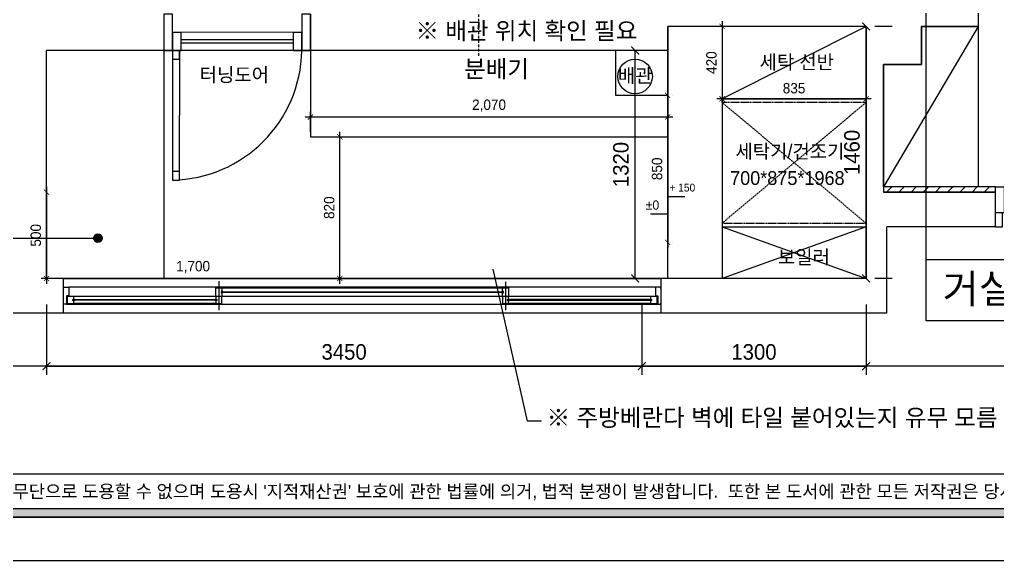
# Model space of a CAD drawing. Header units: millimetres. Extents: x -551172 to 232469, y -3435 to 261611.
# Drawn here: x 123386 to 129052, y 79203 to 82335 of the extents above; entities that cross this region are included whole.
import ezdxf
from ezdxf.enums import TextEntityAlignment as Align

# ---------------------------------------------------------------- set-up
doc = ezdxf.new("R2010")
doc.units = ezdxf.units.MM
doc.header["$LTSCALE"] = 10
doc.header["$PDMODE"] = 3
for name, pattern in [('DASHED', [0.75, 0.5, -0.25]), ('DASHEDX2', [1.5, 1, -0.5]), ('HID', [2.5, 1.5, -1])]:
    doc.linetypes.add(name, pattern=pattern)
doc.layers.get('DEFPOINTS').update_dxf_attribs({"color": 248})
for name, color, linetype in [('0-ELC TEXT', 7, 'Continuous'), ('03-TEXT', 3, 'Continuous'), ('03-WAL NEW', 3, 'Continuous'), ('06-FUR', 6, 'Continuous'), ('07-DIM WAL', 5, 'Continuous'), ('3.기호.계단선', 30, 'Continuous'), ('C-HAT', 251, 'Continuous'), ('F-SYM', 7, 'Continuous'), ('FORM(YOURNAME)-11', 1, 'Continuous'), ('FUR', 8, 'DASHED'), ('Layer 1', 7, 'Continuous'), ('도면층2', 2, 'Continuous'), ('도면층4', 4, 'Continuous'), ('도면층5', 5, 'Continuous')]:
    doc.layers.add(name, color=color, linetype=linetype)
doc.styles.add('HY 울릉도 L', font='')
doc.styles.add('YOURNAME', font='HY울릉도M.TTF')
doc.styles.add('코레일둥고', font='Korail_Round_Gothic_Medium.ttf')
doc.styles.get('HY 울릉도 L').set_extended_font_data('HY울릉도L')
doc.dimstyles.new('30', dxfattribs={"dimscale": 30, "dimtxt": 2, "dimasz": 1, "dimexe": 1, "dimexo": 1, "dimgap": 1, "dimtad": 1, "dimdec": 0, "dimrnd": 0.05, "dimdsep": 46, "dimlunit": 6, "dimtxsty": 'HY 울릉도 L', "dimblk": 'ARCHTICK', "dimcen": 2.5, "dimdle": 1, "dimclrd": 133, "dimclre": 133, "dimclrt": 30, "dimadec": 0, "dimazin": 0, "dimtfac": 1, "dimtdec": 0, "dimtix": 1, "dimtmove": 2, "dimatfit": 3, "dimldrblk": 'ARCHTICK', "dimfxl": 1, "dimlwd": -1, "dimlwe": -1, "dimarcsym": 0})
doc.dimstyles.new('YOURNAME-50', dxfattribs={"dimscale": 50, "dimtxt": 1.8, "dimasz": 0.9, "dimexe": 1, "dimexo": 3, "dimgap": 0.7, "dimtad": 1, "dimdec": 0, "dimzin": 0, "dimdsep": 46, "dimtxsty": 'YOURNAME', "dimblk": 'ARCHTICK', "dimcen": 0, "dimclrd": 1, "dimclre": 1, "dimclrt": 7, "dimadec": 0, "dimazin": 0, "dimtfac": 1, "dimtdec": 0, "dimtix": 1, "dimtmove": 2, "dimatfit": 3, "dimldrblk": 'ARCHTICK', "dimfxl": 1, "dimtolj": 1, "dimtzin": 0, "dimarcsym": 0})

# ---------------------------------------------------------------- blocks, each defined once
blk = doc.blocks.new('FORM-PLAN')
at = {"layer": 'FORM(YOURNAME)-11'}
h = blk.add_hatch(color=256, dxfattribs=at)
h.dxf.hatch_style = 1
h.paths.add_polyline_path([(-71444, 55115), (10556, 55115), (10556, 54915), (-71444, 54915)])
h.paths.add_polyline_path([(-71444, -2085), (10556, -2085), (10556, -2285), (-71444, -2285)])
at = {"layer": 'DEFPOINTS', "color": 158}
blk.add_line((1346, -1285), (-71444, -1285), dxfattribs=at)
for points in [[(-71444, -2285), (10556, -2285), (10556, 55115), (-71444, 55115)], [(-69444, 53115), (-64, 53115), (-64, 1215), (-69444, 1215)]]:
    blk.add_lwpolyline(points, close=True, dxfattribs=at)
at = {"layer": 'FORM(YOURNAME)-11', "color": 250}
blk.add_lwpolyline([(-72444, -3285), (11556, -3285), (11556, 56115), (-72444, 56115)], close=True, dxfattribs=at)
at = {"layer": 'FORM(YOURNAME)-11'}
blk.add_lwpolyline([(-71444, -2085), (10556, -2085), (10556, -2285), (-71444, -2285)], close=True, dxfattribs=at)
at = {"layer": 'FORM(YOURNAME)-11', "color": 1, "style": 'YOURNAME'}
blk.add_text("- 본 도서는 어떠한 경우에도 무단으로 도용할 수 없으며 도용시 '지적재산권' 보호에 관한 법률에 의거, 법적 분쟁이 발생합니다.  또한 본 도서에 관한 모든 저작권은 당사에 있습니다. -", height=300, dxfattribs=at).set_placement((-32990, -1685), align=Align.MIDDLE_CENTER)
at = {"layer": 'FORM(YOURNAME)-11', "color": 3, "style": 'YOURNAME'}
for tag, height, p in [('1', 450, (9905, 18188)), ('2', 450, (9905, 17544)), ('3', 450, (9905, 16257)), ('4', 450, (9905, 14326)), ('5', 515, (9905, 12009)), ('6', 515, (9905, 9757)), ('7', 515, (9905, 7504)), ('8', 515, (9905, 5252)), ('9', 515, (9905, 2999)), ('10', 515, (5655, 811)), ('11', 515, (9905, 747)), ('12', 515, (5655, -1441)), ('13', 515, (9905, -1441))]:
    blk.add_attdef(tag, text='', height=height, dxfattribs=at).set_placement(p, align=Align.MIDDLE_RIGHT)
blk = doc.blocks.new('_ArchTick')
at = {"color": 0, "linetype": 'ByBlock', "const_width": 0.15}
blk.add_lwpolyline([(-0.5, -0.5), (0.5, 0.5)], dxfattribs=at)
blk = doc.blocks.new('*D615')
at = {"layer": '07-DIM WAL', "color": 1, "lineweight": -2, "transparency": 16777216}
for p, q in [((123541.4, 80685.3), (123541.4, 80277.8)), ((126991.4, 80685.3), (126991.4, 80277.8)), ((123541.4, 80327.8), (126991.4, 80327.8))]:
    blk.add_line(p, q, dxfattribs=at)
at = {"layer": 'DEFPOINTS', "color": 0, "transparency": 16777216}
for p in [(123541.4, 80835.3), (126991.4, 80835.3), (126991.4, 80327.8)]:
    blk.add_point(p, dxfattribs=at)
at = {"layer": '07-DIM WAL', "color": 1, "lineweight": -2, "transparency": 16777216, "xscale": 45, "yscale": 45, "zscale": 45, "rotation": 180}
blk.add_blockref('_ArchTick', (123541.4, 80327.8), dxfattribs=at)
at = {"layer": '07-DIM WAL', "color": 1, "lineweight": -2, "transparency": 16777216, "xscale": 45, "yscale": 45, "zscale": 45}
blk.add_blockref('_ArchTick', (126991.4, 80327.8), dxfattribs=at)
at = {"layer": '07-DIM WAL', "color": 7, "transparency": 16777216, "insert": (125266.4, 80409.6), "char_height": 90, "attachment_point": 5, "style": 'YOURNAME'}
blk.add_mtext('\\A1;3450', dxfattribs=at)
blk = doc.blocks.new('*D616')
at = {"layer": '07-DIM WAL', "color": 1, "lineweight": -2, "transparency": 16777216}
for p, q in [((126991.4, 80685.3), (126991.4, 80277.8)), ((128291.4, 80685.3), (128291.4, 80277.8)), ((126991.4, 80327.8), (128291.4, 80327.8))]:
    blk.add_line(p, q, dxfattribs=at)
at = {"layer": 'DEFPOINTS', "color": 0, "transparency": 16777216}
for p in [(126991.4, 80835.3), (128291.4, 80835.3), (128291.4, 80327.8)]:
    blk.add_point(p, dxfattribs=at)
at = {"layer": '07-DIM WAL', "color": 1, "lineweight": -2, "transparency": 16777216, "xscale": 45, "yscale": 45, "zscale": 45, "rotation": 180}
blk.add_blockref('_ArchTick', (126991.4, 80327.8), dxfattribs=at)
at = {"layer": '07-DIM WAL', "color": 1, "lineweight": -2, "transparency": 16777216, "xscale": 45, "yscale": 45, "zscale": 45}
blk.add_blockref('_ArchTick', (128291.4, 80327.8), dxfattribs=at)
at = {"layer": '07-DIM WAL', "color": 7, "transparency": 16777216, "insert": (127641.4, 80409.6), "char_height": 90, "attachment_point": 5, "style": 'YOURNAME'}
blk.add_mtext('\\A1;1300', dxfattribs=at)
blk = doc.blocks.new('*D618')
at = {"layer": '07-DIM WAL', "color": 1, "lineweight": -2, "transparency": 16777216}
for p, q in [((128291.4, 80835.3), (128291.4, 82295.3)), ((128441.4, 82295.3), (128341.4, 82295.3)), ((128441.4, 80835.3), (128341.4, 80835.3))]:
    blk.add_line(p, q, dxfattribs=at)
at = {"layer": 'DEFPOINTS', "color": 0, "transparency": 16777216}
for p in [(128291.4, 82295.3), (128291.4, 82295.3), (128291.4, 80835.3)]:
    blk.add_point(p, dxfattribs=at)
at = {"layer": '07-DIM WAL', "color": 1, "lineweight": -2, "transparency": 16777216, "xscale": 45, "yscale": 45, "zscale": 45}
for p, rotation in [((128291.4, 82295.3), 90), ((128291.4, 80835.3), 270)]:
    blk.add_blockref('_ArchTick', p, dxfattribs=dict(at, rotation=rotation))
at = {"layer": '07-DIM WAL', "color": 7, "transparency": 16777216, "insert": (128209.5, 81565.3), "char_height": 90, "attachment_point": 5, "rotation": 90, "style": 'YOURNAME'}
blk.add_mtext('\\A1;1460', dxfattribs=at)
blk = doc.blocks.new('*D619')
at = {"layer": '07-DIM WAL', "color": 1, "lineweight": -2, "transparency": 16777216}
for p, q in [((126991.4, 82155.3), (126902.5, 82155.3)), ((126952.5, 80835.3), (126952.5, 82155.3)), ((126991.4, 80835.3), (126902.5, 80835.3))]:
    blk.add_line(p, q, dxfattribs=at)
at = {"layer": 'DEFPOINTS', "color": 0, "transparency": 16777216}
for p in [(126952.5, 82155.3), (127141.4, 82155.3), (127141.4, 80835.3)]:
    blk.add_point(p, dxfattribs=at)
at = {"layer": '07-DIM WAL', "color": 1, "lineweight": -2, "transparency": 16777216, "xscale": 45, "yscale": 45, "zscale": 45}
for p, rotation in [((126952.5, 82155.3), 90), ((126952.5, 80835.3), 270)]:
    blk.add_blockref('_ArchTick', p, dxfattribs=dict(at, rotation=rotation))
at = {"layer": '07-DIM WAL', "color": 7, "transparency": 16777216, "insert": (126870.7, 81495.3), "char_height": 90, "attachment_point": 5, "rotation": 90, "style": 'YOURNAME'}
blk.add_mtext('\\A1;1320', dxfattribs=at)
blk = doc.blocks.new('*D700')
at = {"layer": '06-FUR', "color": 133, "transparency": 16777216}
for p, q in [((127141.4, 81925.3), (127141.4, 81015)), ((127171.4, 81895.3), (127171.4, 81895.3)), ((127171.4, 81045), (127171.4, 81045))]:
    blk.add_line(p, q, dxfattribs=at)
at = {"layer": 'DEFPOINTS', "color": 0, "transparency": 16777216}
for p in [(127141.4, 81895.3), (127141.4, 81045), (127141.4, 81045)]:
    blk.add_point(p, dxfattribs=at)
at = {"layer": '06-FUR', "color": 133, "transparency": 16777216, "xscale": 30, "yscale": 30, "zscale": 30}
for p, rotation in [((127141.4, 81895.3), 90), ((127141.4, 81045), 270)]:
    blk.add_blockref('_ArchTick', p, dxfattribs=dict(at, rotation=rotation))
at = {"layer": '06-FUR', "color": 30, "transparency": 16777216, "insert": (127080.1, 81470.2), "char_height": 60, "attachment_point": 5, "rotation": 90, "style": 'HY 울릉도 L'}
blk.add_mtext('850', dxfattribs=at)
blk = doc.blocks.new('*D711')
at = {"layer": '06-FUR', "color": 133, "transparency": 16777216}
for p, q in [((125241.4, 80805.3), (125241.4, 81685.3)), ((125271.4, 81655.3), (125271.4, 81655.3)), ((125271.4, 80835.3), (125271.4, 80835.3))]:
    blk.add_line(p, q, dxfattribs=at)
at = {"layer": 'DEFPOINTS', "color": 0, "transparency": 16777216}
for p in [(125241.4, 81655.3), (125241.4, 81655.3), (125241.4, 80835.3)]:
    blk.add_point(p, dxfattribs=at)
at = {"layer": '06-FUR', "color": 133, "transparency": 16777216, "xscale": 30, "yscale": 30, "zscale": 30}
for p, rotation in [((125241.4, 81655.3), 90), ((125241.4, 80835.3), 270)]:
    blk.add_blockref('_ArchTick', p, dxfattribs=dict(at, rotation=rotation))
at = {"layer": '06-FUR', "color": 30, "transparency": 16777216, "insert": (125180.1, 81245.3), "char_height": 60, "attachment_point": 5, "rotation": 90, "style": 'HY 울릉도 L'}
blk.add_mtext('820', dxfattribs=at)
blk = doc.blocks.new('*D718')
at = {"layer": '06-FUR', "color": 133, "transparency": 16777216}
blk.add_line((125271.4, 80835.3), (123511.4, 80835.3), dxfattribs=at)
at = {"layer": 'DEFPOINTS', "color": 0, "transparency": 16777216}
for p in [(123541.4, 80835.3), (123541.4, 80835.3), (125241.4, 80835.3)]:
    blk.add_point(p, dxfattribs=at)
at = {"layer": '06-FUR', "color": 133, "transparency": 16777216, "xscale": 30, "yscale": 30, "zscale": 30, "rotation": 180}
blk.add_blockref('_ArchTick', (123541.4, 80835.3), dxfattribs=at)
at = {"layer": '06-FUR', "color": 133, "transparency": 16777216, "xscale": 30, "yscale": 30, "zscale": 30}
blk.add_blockref('_ArchTick', (125241.4, 80835.3), dxfattribs=at)
at = {"layer": '06-FUR', "color": 30, "transparency": 16777216, "insert": (124391.4, 80901.2), "char_height": 60, "attachment_point": 5, "style": 'HY 울릉도 L'}
blk.add_mtext('1,700', dxfattribs=at)
blk = doc.blocks.new('*D719')
at = {"layer": '06-FUR', "color": 133, "transparency": 16777216}
for p, q in [((123541.4, 81365.3), (123541.4, 80805.3)), ((123571.4, 81335.3), (123571.4, 81335.3)), ((123571.4, 80835.3), (123571.4, 80835.3))]:
    blk.add_line(p, q, dxfattribs=at)
at = {"layer": 'DEFPOINTS', "color": 0, "transparency": 16777216}
for p in [(123541.4, 81335.3), (123541.4, 80835.3), (123541.4, 80835.3)]:
    blk.add_point(p, dxfattribs=at)
at = {"layer": '06-FUR', "color": 133, "transparency": 16777216, "xscale": 30, "yscale": 30, "zscale": 30}
for p, rotation in [((123541.4, 81335.3), 90), ((123541.4, 80835.3), 270)]:
    blk.add_blockref('_ArchTick', p, dxfattribs=dict(at, rotation=rotation))
at = {"layer": '06-FUR', "color": 30, "transparency": 16777216, "insert": (123480.1, 81085.3), "char_height": 60, "attachment_point": 5, "rotation": 90, "style": 'HY 울릉도 L'}
blk.add_mtext('500', dxfattribs=at)
blk = doc.blocks.new('*D720')
at = {"layer": '06-FUR', "color": 133, "transparency": 16777216}
blk.add_line((127456.4, 82325.3), (127456.4, 81845.3), dxfattribs=at)
at = {"layer": 'DEFPOINTS', "color": 0, "transparency": 16777216}
for p in [(127456.4, 82295.3), (127456.4, 81875.3), (127456.4, 81875.3)]:
    blk.add_point(p, dxfattribs=at)
at = {"layer": '06-FUR', "color": 133, "transparency": 16777216, "xscale": 30, "yscale": 30, "zscale": 30}
for p, rotation in [((127456.4, 82295.3), 90), ((127456.4, 81875.3), 270)]:
    blk.add_blockref('_ArchTick', p, dxfattribs=dict(at, rotation=rotation))
at = {"layer": '06-FUR', "color": 30, "transparency": 16777216, "insert": (127395.1, 82085.3), "char_height": 60, "attachment_point": 5, "rotation": 90, "style": 'HY 울릉도 L'}
blk.add_mtext('420', dxfattribs=at)
blk = doc.blocks.new('*D721')
at = {"layer": '06-FUR', "color": 133, "transparency": 16777216}
for p, q in [((128291.4, 81905.3), (128291.4, 81905.3)), ((128321.4, 81875.3), (127426.4, 81875.3))]:
    blk.add_line(p, q, dxfattribs=at)
at = {"layer": 'DEFPOINTS', "color": 0, "transparency": 16777216}
for p in [(127456.4, 81875.3), (127456.4, 81875.3), (128291.4, 81875.3)]:
    blk.add_point(p, dxfattribs=at)
at = {"layer": '06-FUR', "color": 133, "transparency": 16777216, "xscale": 30, "yscale": 30, "zscale": 30, "rotation": 180}
blk.add_blockref('_ArchTick', (127456.4, 81875.3), dxfattribs=at)
at = {"layer": '06-FUR', "color": 133, "transparency": 16777216, "xscale": 30, "yscale": 30, "zscale": 30}
blk.add_blockref('_ArchTick', (128291.4, 81875.3), dxfattribs=at)
at = {"layer": '06-FUR', "color": 30, "transparency": 16777216, "insert": (127873.9, 81936.6), "char_height": 60, "attachment_point": 5, "style": 'HY 울릉도 L'}
blk.add_mtext('835', dxfattribs=at)
blk = doc.blocks.new('*D722')
at = {"layer": '06-FUR', "color": 133, "transparency": 16777216}
for p, q in [((127171.4, 81770), (125041.4, 81770)), ((125071.4, 81685.3), (125071.4, 81800)), ((127141.4, 81685.3), (127141.4, 81800))]:
    blk.add_line(p, q, dxfattribs=at)
at = {"layer": 'DEFPOINTS', "color": 0, "transparency": 16777216}
for p in [(125071.4, 81770), (125071.4, 81655.3), (127141.4, 81655.3)]:
    blk.add_point(p, dxfattribs=at)
at = {"layer": '06-FUR', "color": 133, "transparency": 16777216, "xscale": 30, "yscale": 30, "zscale": 30, "rotation": 180}
blk.add_blockref('_ArchTick', (125071.4, 81770), dxfattribs=at)
at = {"layer": '06-FUR', "color": 133, "transparency": 16777216, "xscale": 30, "yscale": 30, "zscale": 30}
blk.add_blockref('_ArchTick', (127141.4, 81770), dxfattribs=at)
at = {"layer": '06-FUR', "color": 30, "transparency": 16777216, "insert": (126106.4, 81835.9), "char_height": 60, "attachment_point": 5, "style": 'HY 울릉도 L'}
blk.add_mtext('2,070', dxfattribs=at)

msp = doc.modelspace()

# ---------------------------------------------------------------- hatches: boundary and pattern name
at = {"layer": '0-ELC TEXT'}
h = msp.add_hatch(color=256, dxfattribs=at)
h.dxf.hatch_style = 1
edge = h.paths.add_edge_path()
edge.add_arc((123840.3, 81068.6), 25, 180, 540, ccw=False)
at = {"layer": 'C-HAT'}
h = msp.add_hatch(dxfattribs=at)
h.set_pattern_fill('_USER', color=256, scale=50, angle=45, pattern_type=0)
h.set_pattern_definition([(45, (-52910, 0), (-35.355339, 35.355339), [])])
h.paths.add_polyline_path([(129041.4, 81365.3), (128391.4, 81365.3), (128391.4, 81335.3), (129041.4, 81335.3)])

# ---------------------------------------------------------------- linework, layer by layer
at = {"layer": '0-ELC TEXT'}
for p, q in [((128638.4, 80944.7), (128638.4, 83601.9)), ((122398.1, 81068.6), (123840.3, 81068.6))]:
    msp.add_line(p, q, dxfattribs=at)
at = {"layer": '0-ELC TEXT', "color": 240, "true_color": 0xed1f24}
for p, q in [((126330, 80010), (126130, 80890)), ((126410, 80010), (126330, 80010))]:
    msp.add_line(p, q, dxfattribs=at)
at = {"layer": '0-ELC TEXT'}
msp.add_lwpolyline([(128638.4, 80944.7), (130120.3, 80944.7), (130120.3, 80591), (128638.4, 80591)], close=True, dxfattribs=at)
msp.add_circle((123840.3, 81068.6), 25, dxfattribs=at)
at = {"layer": '03-WAL NEW'}
msp.add_lwpolyline([(129041.4, 81365.3), (128391.4, 81365.3), (128391.4, 81335.3), (129041.4, 81335.3)], close=True, dxfattribs=at)
at = {"layer": '06-FUR'}
for p, q in [((127141.4, 82295.3), (127141.4, 82155.3)), ((127141.4, 82295.3), (127141.4, 81995.3)), ((127456.4, 82295.3), (127456.4, 80835.3)), ((128291.4, 82295.3), (127456.4, 81875.3)), ((124221.4, 82155.3), (124221.4, 80835.3)), ((125071.4, 82155.3), (125071.4, 81655.3)), ((126841.4, 81895.3), (126841.4, 82155.3)), ((127141.4, 82155.3), (127141.4, 81895.3)), ((127141.4, 81655.3), (127141.4, 82145.3)), ((127141.4, 81895.3), (126841.4, 81895.3)), ((127456.4, 81855.3), (127456.4, 81875.3)), ((127456.4, 81875.3), (128291.4, 81875.3)), ((125071.4, 81655.3), (127141.4, 81655.3)), ((123541.4, 80835.3), (123541.4, 81335.3)), ((127456.4, 81155.3), (127456.4, 81135.3)), ((127456.4, 81135.3), (128291.4, 81135.3)), ((127456.4, 81135.3), (128291.4, 80835.3)), ((128291.4, 81135.3), (127456.4, 80835.3))]:
    msp.add_line(p, q, dxfattribs=at)
msp.add_lwpolyline([(128941.4, 82295.3), (128941.4, 81365.3), (128391.4, 81365.3), (128391.4, 82075.3), (128611.4, 82075.3), (128611.4, 82295.3), (128941.4, 82295.3), (128391.4, 81365.3)], dxfattribs=at)
msp.add_circle((126952.5, 82005.3), 100, dxfattribs=at)
at = {"layer": '3.기호.계단선', "linetype": 'HID'}
msp.add_line((126047.2, 82124.6), (126047.2, 82440.7), dxfattribs=at)
at = {"layer": '3.기호.계단선'}
msp.add_lwpolyline([(127041.4, 81210), (127141.4, 81210), (127141.4, 81310), (127241.4, 81310)], dxfattribs=at)
at = {"layer": 'FUR'}
for p, q in [((128291.4, 81155.3), (127456.4, 81855.3)), ((127456.4, 81155.3), (128291.4, 81855.3))]:
    msp.add_line(p, q, dxfattribs=at)
msp.add_lwpolyline([(128291.4, 81155.3), (128291.4, 81855.3), (127456.4, 81855.3), (127456.4, 81155.3)], close=True, dxfattribs=at)
at = {"layer": 'Layer 1'}
msp.add_line((127141.4, 80835.3), (127141.4, 82155.3), dxfattribs=at)
at = {"layer": '도면층2'}
for p, q in [((128941.4, 82505.3), (128941.4, 82295.3)), ((124221.4, 82365.3), (124221.4, 82155.3)), ((125071.4, 82365.3), (125071.4, 82155.3)), ((127141.4, 82155.3), (127141.4, 82295.3)), ((128291.4, 82295.3), (127141.4, 82295.3)), ((128291.4, 82295.3), (128291.4, 80835.3)), ((128941.4, 82295.3), (128611.4, 82295.3)), ((128611.4, 82295.3), (128611.4, 82075.3)), ((123541.4, 80835.3), (123541.4, 82155.3)), ((124221.4, 82155.3), (123541.4, 82155.3)), ((127141.4, 82155.3), (124221.4, 82155.3)), ((128391.4, 82075.3), (128391.4, 81335.3)), ((128611.4, 82075.3), (128391.4, 82075.3)), ((129041.4, 81335.3), (128391.4, 81335.3)), ((129041.4, 81135.3), (129041.4, 81335.3)), ((128411.4, 80635.3), (128411.4, 81135.3)), ((129041.4, 81135.3), (128411.4, 81135.3)), ((128291.4, 80835.3), (123541.4, 80835.3)), ((124541.4, 80835.3), (123641.4, 80835.3)), ((123641.4, 80635.3), (123641.4, 80835.3)), ((128411.4, 80635.3), (123341.4, 80635.3)), ((128411.4, 80635.3), (126601.4, 80635.3))]:
    msp.add_line(p, q, dxfattribs=at)
at = {"layer": '도면층4'}
for p, q in [((125021.4, 82260.3), (124271.4, 82261.4)), ((124971.4, 82217.8), (124321.4, 82217.8)), ((124971.4, 82197.8), (124321.4, 82197.8)), ((125021.4, 82155.3), (124271.4, 82155.3)), ((124271.4, 82105.3), (124271.4, 81455.3)), ((124313.3, 81405.3), (124314.4, 82155.3)), ((124541.4, 80819.2), (124541.4, 80651.4)), ((126201.4, 80816.8), (126201.4, 80651.7)), ((127071.4, 80786), (123671.4, 80786)), ((124558.8, 80782), (126183.9, 80782)), ((124523.8, 80730.8), (123700.1, 80730.8)), ((124523.8, 80690.8), (123700.1, 80690.8)), ((126183.9, 80730.8), (124558.8, 80730.8)), ((127042.7, 80730.8), (126218.9, 80730.8)), ((127042.7, 80690.8), (126218.9, 80690.8)), ((123658.8, 80686), (127083.9, 80686))]:
    msp.add_line(p, q, dxfattribs=at)
for points in [[(124221.4, 82155.3), (124271.4, 82155.3), (124271.4, 82365.3), (124221.4, 82365.3)], [(125021.4, 82155.3), (125071.4, 82155.3), (125071.4, 82365.3), (125021.4, 82365.3)], [(124321.4, 82155.3), (124321.4, 82260.3), (124271.4, 82260.3), (124271.4, 82155.3)], [(125021.4, 82155.3), (125021.4, 82260.3), (124971.4, 82260.3), (124971.4, 82155.3)], [(124271.4, 82105.3), (124313.3, 82105.3), (124313.3, 82155.3), (124271.4, 82155.3)], [(124271.4, 81405.3), (124313.3, 81405.3), (124313.3, 81455.3), (124271.4, 81455.3)], [(123641.4, 80835.3), (127101.4, 80835.3), (127101.4, 80635.3), (123641.4, 80635.3)], [(124523.8, 80730.8), (124523.8, 80782), (124558.8, 80782), (124558.8, 80761.4), (124553.3, 80759.6), (124553.3, 80753.2), (124558.8, 80751.4), (124558.8, 80730.8)], [(126189.5, 80753.2), (126189.5, 80759.6), (126183.9, 80761.4), (126183.9, 80782), (126218.9, 80782), (126218.9, 80730.8), (126183.9, 80730.8), (126183.9, 80751.4)], [(123700.1, 80716.2), (123700.1, 80730.8), (123662.1, 80730.8), (123662.1, 80690.8), (123700.1, 80690.8), (123700.1, 80706.2), (123694.5, 80707.9), (123694.5, 80714.4)], [(124527.3, 80709.2), (123696.6, 80709.2), (123696.6, 80713.2), (124527.3, 80713.2)], [(124523.8, 80730.8), (124523.8, 80716.2), (124529.4, 80714.4), (124529.4, 80707.9), (124523.8, 80706.2), (124523.8, 80690.8), (124558.8, 80690.8), (124558.8, 80730.8)], [(126218.9, 80716.2), (126218.9, 80730.8), (126183.9, 80730.8), (126183.9, 80690.8), (126218.9, 80690.8), (126218.9, 80706.2), (126213.4, 80707.9), (126213.4, 80714.4)], [(126215.4, 80713.2), (126215.4, 80709.2), (127046.2, 80709.2), (127046.2, 80713.2)], [(127042.7, 80706.2), (127042.7, 80690.8), (127080.7, 80690.8), (127080.7, 80730.8), (127042.7, 80730.8), (127042.7, 80716.2), (127048.2, 80714.4), (127048.2, 80707.9)]]:
    msp.add_lwpolyline(points, close=True, dxfattribs=at)
for points in [[(129041.4, 81315.3), (129041.4, 81365.3), (129091.4, 81365.3), (129091.4, 81215.3), (129041.4, 81215.3)], [(129041.4, 81135.3), (129081.4, 81135.3), (129081.4, 81215.3)], [(123641.4, 80777), (123641.4, 80786), (123671.4, 80786), (123671.4, 80735), (123658.8, 80735), (123658.8, 80686), (123641.4, 80686), (123641.4, 80695)], [(124555.4, 80758.4), (126187.4, 80758.4), (126187.4, 80754.4), (124555.4, 80754.4), (124555.4, 80758.4), (124555.4, 80754.4)], [(124558.8, 80762.2), (124561.6, 80760.8), (124562.1, 80759.8), (124562.7, 80758.4)], [(124558.8, 80750.6), (124561.6, 80752), (124562.1, 80753), (124562.7, 80754.4)], [(126183.9, 80762.2), (126181.2, 80760.8), (126180.6, 80759.8), (126180.1, 80758.4)], [(126183.9, 80750.6), (126181.2, 80752), (126180.6, 80753), (126180.1, 80754.4)], [(127101.4, 80777), (127101.4, 80786), (127071.4, 80786), (127071.4, 80735), (127083.9, 80735), (127083.9, 80686), (127101.4, 80686), (127101.4, 80695)], [(123700.1, 80716.9), (123702.8, 80715.6), (123703.4, 80714.6), (123703.9, 80713.2)], [(123700.1, 80705.4), (123702.8, 80706.7), (123703.4, 80707.7), (123703.9, 80709.2)], [(124523.8, 80716.9), (124521.1, 80715.6), (124520.6, 80714.6), (124520, 80713.2)], [(124523.8, 80705.4), (124521.1, 80706.7), (124520.6, 80707.7), (124520, 80709.2)], [(126218.9, 80716.9), (126221.7, 80715.6), (126222.2, 80714.6), (126222.7, 80713.2)], [(126218.9, 80705.4), (126221.7, 80706.7), (126222.2, 80707.7), (126222.7, 80709.2)], [(127042.7, 80716.9), (127039.9, 80715.6), (127039.4, 80714.6), (127038.9, 80713.2)], [(127042.7, 80705.4), (127039.9, 80706.7), (127039.4, 80707.7), (127038.9, 80709.2)]]:
    msp.add_lwpolyline(points, dxfattribs=at)
at = {"layer": '도면층5'}
msp.add_arc((124258.8, 82167.9), 762.7, 270.9433, 359.0567, dxfattribs=at)

# ---------------------------------------------------------------- block references
at = {"layer": 'F-SYM', "xscale": 0.2500000000000001, "yscale": 0.2500000000000001, "zscale": 0.2500000000000001}
msp.add_blockref('FORM-PLAN', (134189.9, 80024), dxfattribs=at)

# ---------------------------------------------------------------- texts
at = {"layer": '0-ELC TEXT', "color": 240, "true_color": 0xed1f24, "style": '코레일둥고'}
for s, p in [('※ 배관 위치 확인 필요', (125680, 82220)), ('※ 주방베란다 벽에 타일 붙어있는지 유무 모름', (126440, 79980))]:
    msp.add_text(s, height=100, dxfattribs=at).set_placement(p)
at = {"layer": '03-TEXT', "style": '코레일둥고'}
msp.add_text('거실욕실', height=166.67, dxfattribs=at).set_placement((129153.1, 80692.5), align=Align.CENTER)
at = {"layer": '06-FUR', "color": 7, "linetype": 'DASHEDX2', "style": '코레일둥고'}
for s, p in [('세탁 선반', (127673.9, 82048.1)), ('터닝도어', (124430, 81974.7)), ('배관', (126852.7, 81969.6)), ('세탁기/건조기', (127534.1, 81530.9)), ('700*875*1968', (127503.2, 81376.8)), ('보일러', (127780.2, 80919.6))]:
    msp.add_text(s, height=80, dxfattribs=at).set_placement(p)
at = {"layer": '3.기호.계단선', "linetype": 'HID', "style": '코레일둥고'}
msp.add_text('분배기', height=100, dxfattribs=at).set_placement((125961.6, 81998.8))
at = {"layer": '3.기호.계단선', "style": '코레일둥고'}
for s, height, p in [('+ 150', 45.23, (127151.3, 81338.9)), ('±0', 53.94, (127014.3, 81233.6))]:
    msp.add_text(s, height=height, dxfattribs=at).set_placement(p)

# ---------------------------------------------------------------- dimensions: what is measured, and where the dimension line sits
at = {"layer": '06-FUR'}
dim = msp.add_aligned_dim(p1=(127456.4, 82295.3), p2=(127456.4, 81875.3), distance=0, dimstyle='30', override={"dimfxl": 1.25}, dxfattribs=at)
dim.commit()
dim.dimension.update_dxf_attribs({"geometry": '*D720', "text_midpoint": (127395.1, 82085.3)})
for base, p1, p2, picture, middle in [((127456.4, 81875.3), (128291.4, 81875.3), (127456.4, 81875.3), '*D721', (127873.9, 81936.6)), ((125071.4, 81770), (127141.4, 81655.3), (125071.4, 81655.3), '*D722', (126106.4, 81835.9)), ((123541.4, 80835.3), (125241.4, 80835.3), (123541.4, 80835.3), '*D718', (124391.4, 80901.2))]:
    dim = msp.add_linear_dim(base=base, p1=p1, p2=p2, dimstyle='30', override={"dimfxl": 1.25}, dxfattribs=at)
    dim.commit()
    dim.dimension.update_dxf_attribs({"geometry": picture, "text_midpoint": middle})
for base, p1, p2, picture, middle in [((127141.4, 81045), (127141.4, 81895.3), (127141.4, 81045), '*D700', (127080.1, 81470.2)), ((125241.4, 81655.3), (125241.4, 80835.3), (125241.4, 81655.3), '*D711', (125180.1, 81245.3)), ((123541.4, 80835.3), (123541.4, 81335.3), (123541.4, 80835.3), '*D719', (123480.1, 81085.3))]:
    dim = msp.add_linear_dim(base=base, p1=p1, p2=p2, angle=90, dimstyle='30', override={"dimfxl": 1.25}, dxfattribs=at)
    dim.commit()
    dim.dimension.update_dxf_attribs({"geometry": picture, "text_midpoint": middle})
at = {"layer": '07-DIM WAL'}
for base, p1, p2, angle, picture, middle in [((128291.4, 82295.3), (128291.4, 80835.3), (128291.4, 82295.3), 90, '*D618', (128209.5, 81565.3)), ((126952.5, 82155.3), (127141.4, 80835.3), (127141.4, 82155.3), 90, '*D619', (126870.7, 81495.3)), ((126991.4, 80327.8), (123541.4, 80835.3), (126991.4, 80835.3), 180, '*D615', (125266.4, 80409.6)), ((128291.4, 80327.8), (126991.4, 80835.3), (128291.4, 80835.3), 180, '*D616', (127641.4, 80409.6))]:
    dim = msp.add_linear_dim(base=base, p1=p1, p2=p2, angle=angle, dimstyle='YOURNAME-50', dxfattribs=at)
    dim.commit()
    dim.dimension.update_dxf_attribs({"geometry": picture, "text_midpoint": middle})

doc.saveas('drawing.dxf')
